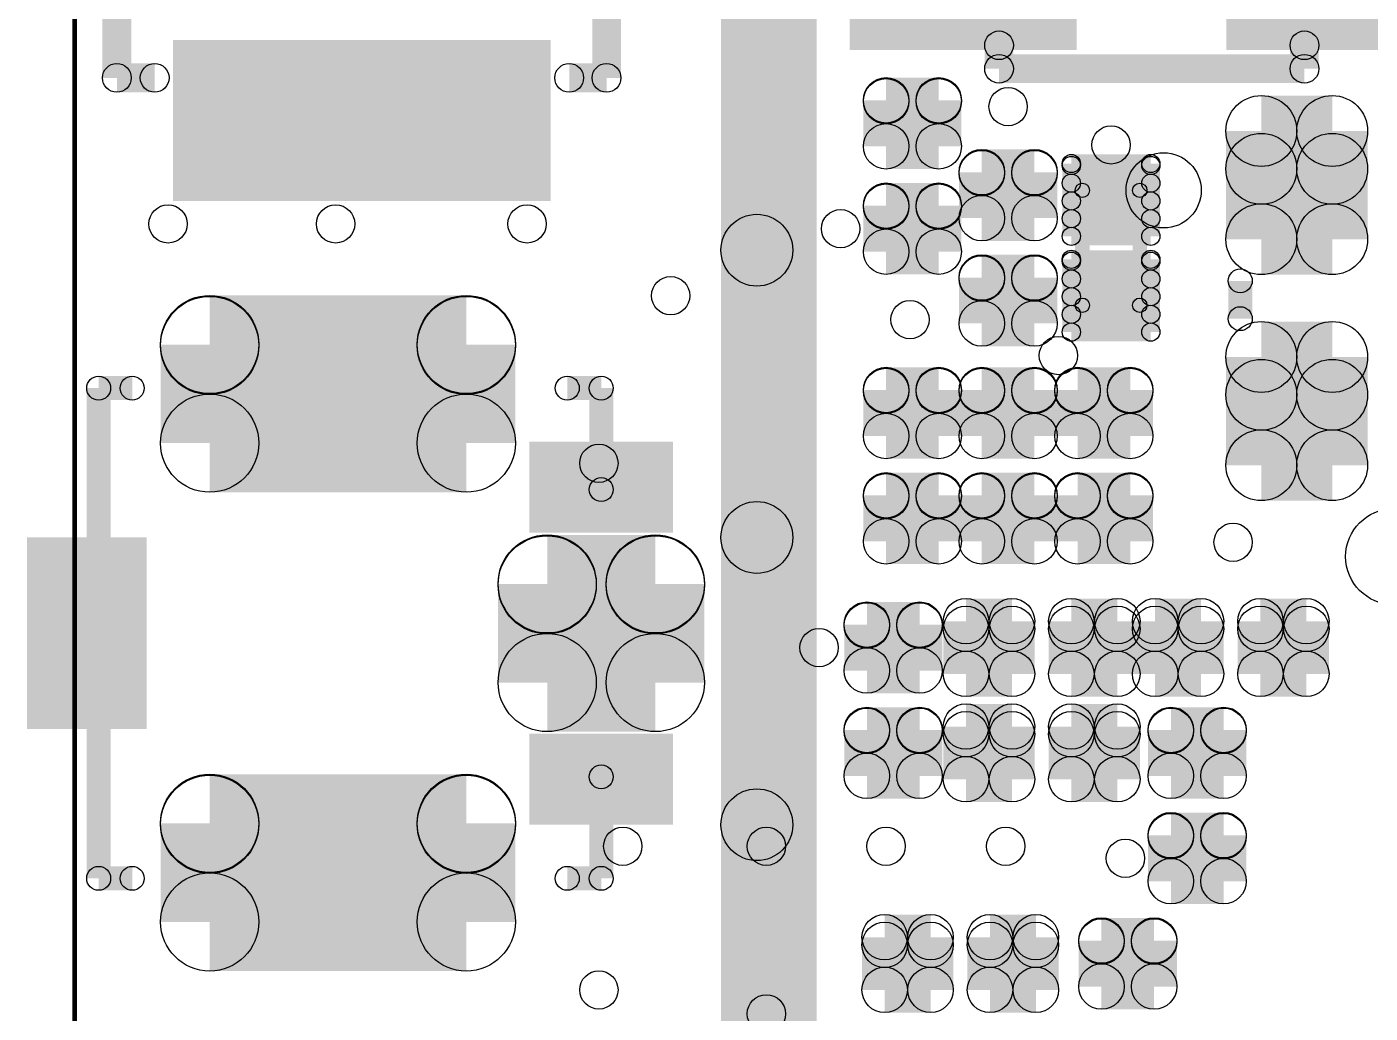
# Model space of a CAD drawing. Extents: x 0 to 123, y 0 to 26.
# Drawn here: x 2.58 to 9.71, y 11.09 to 16.32 of the extents above; entities that cross this region are included whole.
import ezdxf

# ---------------------------------------------------------------- set-up
doc = ezdxf.new("R2010")
doc.units = 0
doc.layers.get('0').update_dxf_attribs({"linetype": 'CONTINUOUS'})
for name, color, linetype in [('XIAOESP32C3_GTO', 3, 'CONTINUOUS'), ('XIAOESP32C3_GTS', 10, 'CONTINUOUS'), ('XIAOESP32C3_TXT', 14, 'CONTINUOUS')]:
    doc.layers.add(name, color=color, linetype=linetype)

# ---------------------------------------------------------------- blocks, each defined once
blk = doc.blocks.new('ROUND_5')
blk.add_circle((0, 0), 0.254)
blk = doc.blocks.new('ROUND_49')
blk.add_circle((0, 0), 0.1994)
blk = doc.blocks.new('RECTANGLE_50')
blk.add_solid([(0.3175, 0.508), (0.3175, -0.508), (-0.3175, 0.508), (-0.3175, -0.508)])
blk = doc.blocks.new('RECTANGLE_51')
blk.add_solid([(0.381, 0.2413), (0.381, -0.2413), (-0.381, 0.2413), (-0.381, -0.2413)])
blk = doc.blocks.new('ROUND_12')
blk.add_circle((0, 0), 0.0762)
blk = doc.blocks.new('ROUND_14')
blk.add_circle((0, 0), 0.0635)
blk = doc.blocks.new('ROUND_39')
blk.add_circle((0, 0), 0.0381)
blk = doc.blocks.new('RECTANGLE_67')
blk.add_solid([(1.00203, 0.42672), (1.00203, -0.42672), (-1.00203, 0.42672), (-1.00203, -0.42672)])
blk = doc.blocks.new('RECTANGLE_68')
blk.add_solid([(0.60198, 0.40132), (0.60198, -0.40132), (-0.60198, 0.40132), (-0.60198, -0.40132)])
blk = doc.blocks.new('ROUND_53')
blk.add_circle((0, 0), 0.1905)
blk = doc.blocks.new('ROUND_54')
blk.add_circle((0, 0), 0.1206)
blk = doc.blocks.new('ROUND_58')
blk.add_circle((0, 0), 0.0483)
blk = doc.blocks.new('ROUND_61')
blk.add_circle((0, 0), 0.188)
blk = doc.blocks.new('ROUND_62')
blk.add_circle((0, 0), 0.2604)
blk = doc.blocks.new('ROUND_24')
blk.add_circle((0, 0), 0.1016)

msp = doc.modelspace()

# ---------------------------------------------------------------- linework, layer by layer
at = {"layer": 'XIAOESP32C3_GTO'}
for points, const_width in [([(2.83718, 20.08886), (2.83718, 6.11886)], 0.0254), ([(6.52018, 6.88086), (6.52018, 19.32686)], 0.508), ([(3.0607, 16.05026), (3.0607, 19.05)], 0.1524), ([(5.65912, 19.05), (5.65912, 16.05026)], 0.1524), ([(7.74192, 16.09852), (7.74192, 16.22298)], 0.1524), ([(9.36244, 16.22298), (9.36244, 16.09852)], 0.1524), ([(3.26136, 16.05026), (3.0607, 16.05026)], 0.1524), ([(5.65912, 16.05026), (5.461, 16.05026)], 0.1524), ([(9.36244, 16.09852), (7.74192, 16.09852)], 0.1524), ([(8.18388, 15.45336), (8.48868, 15.45336)], 0.0762), ([(8.18388, 14.84376), (8.18388, 15.45336)], 0.0762), ([(8.48868, 15.45336), (8.48868, 14.84376)], 0.0762), ([(9.02208, 14.77264), (9.02208, 14.9733)], 0.127), ([(8.48868, 14.84376), (8.18388, 14.84376)], 0.0762), ([(3.14198, 14.40434), (2.96418, 14.40434)], 0.127), ([(2.96418, 14.40434), (2.96418, 11.80338)], 0.127), ([(5.63118, 14.40434), (5.45084, 14.40434)], 0.127), ([(5.63118, 14.40434), (5.63118, 13.86586)], 0.127), ([(5.63118, 11.80338), (5.63118, 12.34186)], 0.127), ([(2.96418, 11.80338), (3.14198, 11.80338)], 0.127), ([(5.45084, 11.80338), (5.63118, 11.80338)], 0.127)]:
    msp.add_lwpolyline(points, dxfattribs=dict(at, const_width=const_width))
at = {"layer": 'XIAOESP32C3_GTS'}
for points, const_width in [([(2.83718, 20.08886), (2.83718, 6.11886)], 0.0254), ([(7.14248, 15.93088), (7.14248, 15.68704)], 0.2413), ([(7.14248, 15.93088), (7.42188, 15.93088)], 0.2413), ([(7.14248, 15.9258), (7.42188, 15.9258)], 0.2413), ([(7.42188, 15.93088), (7.42188, 15.68704)], 0.2413), ([(9.13384, 15.19428), (9.13384, 15.76832)], 0.37592), ([(9.13384, 15.76832), (9.50976, 15.76832)], 0.37592), ([(9.50976, 15.76832), (9.50976, 15.19428)], 0.37592), ([(7.42188, 15.68704), (7.14248, 15.68704)], 0.2413), ([(9.13384, 15.56766), (9.50976, 15.56766)], 0.37592), ([(7.65048, 15.54988), (7.65048, 15.30604)], 0.2413), ([(7.65048, 15.54988), (7.92988, 15.54988)], 0.2413), ([(7.65048, 15.5448), (7.92988, 15.5448)], 0.2413), ([(7.92988, 15.54988), (7.92988, 15.30604)], 0.2413), ([(8.12546, 15.5956), (8.12546, 15.20952)], 0.09652), ([(8.12546, 15.5956), (8.5471, 15.5956)], 0.09652), ([(8.5471, 15.58544), (8.12546, 15.58544)], 0.09652), ([(8.5471, 15.5956), (8.5471, 15.20952)], 0.09652), ([(8.12546, 15.49146), (8.5471, 15.49146)], 0.09652), ([(7.14248, 15.37208), (7.14248, 15.12824)], 0.2413), ([(7.14248, 15.37208), (7.42188, 15.37208)], 0.2413), ([(7.14248, 15.367), (7.42188, 15.367)], 0.2413), ([(7.42188, 15.37208), (7.42188, 15.12824)], 0.2413), ([(7.92988, 15.30604), (7.65048, 15.30604)], 0.2413), ([(8.5471, 15.39748), (8.12546, 15.39748)], 0.09652), ([(6.45668, 15.13586), (6.45668, 13.61186)], 0.381), ([(8.12546, 15.3035), (8.5471, 15.3035)], 0.09652), ([(9.50976, 15.19428), (9.13384, 15.19428)], 0.37592), ([(8.5471, 15.20952), (8.12546, 15.20952)], 0.09652), ([(7.42188, 15.12824), (7.14248, 15.12824)], 0.2413), ([(7.65048, 14.99108), (7.65048, 14.74724)], 0.2413), ([(7.65048, 14.99108), (7.92988, 14.99108)], 0.2413), ([(7.92988, 14.99108), (7.92988, 14.74724)], 0.2413), ([(8.12546, 15.0876), (8.12546, 14.70152)], 0.09652), ([(8.12546, 15.0876), (8.5471, 15.0876)], 0.09652), ([(8.5471, 15.07744), (8.12546, 15.07744)], 0.09652), ([(8.5471, 15.0876), (8.5471, 14.70152)], 0.09652), ([(7.65048, 14.986), (7.92988, 14.986)], 0.2413), ([(8.12546, 14.98346), (8.5471, 14.98346)], 0.09652), ([(8.5471, 14.88948), (8.12546, 14.88948)], 0.09652), ([(4.9149, 14.63548), (3.55346, 14.63548)], 0.5207), ([(3.55346, 14.11224), (3.55346, 14.63548)], 0.5207), ([(3.55346, 14.6304), (4.9149, 14.6304)], 0.5207), ([(4.9149, 14.63548), (4.9149, 14.11224)], 0.5207), ([(7.92988, 14.74724), (7.65048, 14.74724)], 0.2413), ([(8.12546, 14.7955), (8.5471, 14.7955)], 0.09652), ([(9.13384, 14.56944), (9.13384, 13.9954)], 0.37592), ([(9.13384, 14.56944), (9.50976, 14.56944)], 0.37592), ([(9.50976, 14.56944), (9.50976, 13.9954)], 0.37592), ([(8.5471, 14.70152), (8.12546, 14.70152)], 0.09652), ([(9.13384, 14.36878), (9.50976, 14.36878)], 0.37592), ([(7.14248, 14.39418), (7.14248, 14.15034)], 0.2413), ([(7.14248, 14.39418), (7.42188, 14.39418)], 0.2413), ([(7.14248, 14.3891), (7.42188, 14.3891)], 0.2413), ([(7.42188, 14.39418), (7.42188, 14.15034)], 0.2413), ([(7.65048, 14.39418), (7.65048, 14.15034)], 0.2413), ([(7.65048, 14.39418), (7.92988, 14.39418)], 0.2413), ([(7.65048, 14.3891), (7.92988, 14.3891)], 0.2413), ([(7.92988, 14.39418), (7.92988, 14.15034)], 0.2413), ([(8.15848, 14.39418), (8.15848, 14.15034)], 0.2413), ([(8.15848, 14.39418), (8.43788, 14.39418)], 0.2413), ([(8.15848, 14.3891), (8.43788, 14.3891)], 0.2413), ([(8.43788, 14.39418), (8.43788, 14.15034)], 0.2413), ([(4.9149, 14.11224), (3.55346, 14.11224)], 0.5207), ([(7.42188, 14.15034), (7.14248, 14.15034)], 0.2413), ([(7.92988, 14.15034), (7.65048, 14.15034)], 0.2413), ([(8.43788, 14.15034), (8.15848, 14.15034)], 0.2413), ([(9.50976, 13.9954), (9.13384, 13.9954)], 0.37592), ([(7.14248, 13.83538), (7.14248, 13.59154)], 0.2413), ([(7.14248, 13.83538), (7.42188, 13.83538)], 0.2413), ([(7.14248, 13.8303), (7.42188, 13.8303)], 0.2413), ([(7.42188, 13.83538), (7.42188, 13.59154)], 0.2413), ([(7.65048, 13.83538), (7.65048, 13.59154)], 0.2413), ([(7.65048, 13.83538), (7.92988, 13.83538)], 0.2413), ([(7.65048, 13.8303), (7.92988, 13.8303)], 0.2413), ([(7.92988, 13.83538), (7.92988, 13.59154)], 0.2413), ([(8.15848, 13.83538), (8.15848, 13.59154)], 0.2413), ([(8.15848, 13.83538), (8.43788, 13.83538)], 0.2413), ([(8.15848, 13.8303), (8.43788, 13.8303)], 0.2413), ([(8.43788, 13.83538), (8.43788, 13.59154)], 0.2413), ([(7.42188, 13.59154), (7.14248, 13.59154)], 0.2413), ([(7.92988, 13.59154), (7.65048, 13.59154)], 0.2413), ([(8.43788, 13.59154), (8.15848, 13.59154)], 0.2413), ([(5.34416, 12.84224), (5.34416, 13.36548)], 0.5207), ([(5.34416, 13.36548), (5.9182, 13.36548)], 0.5207), ([(5.9182, 13.3604), (5.34416, 13.3604)], 0.5207), ([(5.9182, 13.36548), (5.9182, 12.84224)], 0.5207), ([(7.04088, 13.14958), (7.04088, 12.90574)], 0.2413), ([(7.04088, 13.14958), (7.32028, 13.14958)], 0.2413), ([(7.04088, 13.1445), (7.32028, 13.1445)], 0.2413), ([(7.32028, 13.14958), (7.32028, 12.90574)], 0.2413), ([(7.8105, 13.16736), (7.56666, 13.16736)], 0.2413), ([(7.56666, 12.88796), (7.56666, 13.16736)], 0.2413), ([(7.8105, 13.16736), (7.8105, 12.88796)], 0.2413), ([(8.3693, 13.16736), (8.12546, 13.16736)], 0.2413), ([(8.12546, 12.88796), (8.12546, 13.16736)], 0.2413), ([(8.3693, 13.16736), (8.3693, 12.88796)], 0.2413), ([(8.56996, 13.16736), (8.8138, 13.16736)], 0.2413), ([(8.56996, 12.88796), (8.56996, 13.16736)], 0.2413), ([(8.8138, 13.16736), (8.8138, 12.88796)], 0.2413), ([(9.12876, 13.16736), (9.3726, 13.16736)], 0.2413), ([(9.12876, 12.88796), (9.12876, 13.16736)], 0.2413), ([(9.3726, 13.16736), (9.3726, 12.88796)], 0.2413), ([(7.56666, 13.12672), (7.8105, 13.12672)], 0.2413), ([(8.12546, 13.12672), (8.3693, 13.12672)], 0.2413), ([(8.56996, 13.12672), (8.8138, 13.12672)], 0.2413), ([(9.12876, 13.12672), (9.3726, 13.12672)], 0.2413), ([(5.34416, 12.84224), (5.9182, 12.84224)], 0.5207), ([(7.32028, 12.90574), (7.04088, 12.90574)], 0.2413), ([(7.8105, 12.88796), (7.56666, 12.88796)], 0.2413), ([(8.3693, 12.88796), (8.12546, 12.88796)], 0.2413), ([(8.8138, 12.88796), (8.56996, 12.88796)], 0.2413), ([(9.3726, 12.88796), (9.12876, 12.88796)], 0.2413), ([(7.04088, 12.59078), (7.04088, 12.34694)], 0.2413), ([(7.04088, 12.59078), (7.32028, 12.59078)], 0.2413), ([(7.04088, 12.5857), (7.32028, 12.5857)], 0.2413), ([(7.32028, 12.59078), (7.32028, 12.34694)], 0.2413), ([(7.56666, 12.32916), (7.56666, 12.60856)], 0.2413), ([(7.56666, 12.60856), (7.8105, 12.60856)], 0.2413), ([(7.8105, 12.56792), (7.56666, 12.56792)], 0.2413), ([(7.8105, 12.60856), (7.8105, 12.32916)], 0.2413), ([(8.12546, 12.32916), (8.12546, 12.60856)], 0.2413), ([(8.12546, 12.60856), (8.3693, 12.60856)], 0.2413), ([(8.3693, 12.56792), (8.12546, 12.56792)], 0.2413), ([(8.3693, 12.60856), (8.3693, 12.32916)], 0.2413), ([(8.65378, 12.34694), (8.65378, 12.59078)], 0.2413), ([(8.65378, 12.59078), (8.93318, 12.59078)], 0.2413), ([(8.93318, 12.5857), (8.65378, 12.5857)], 0.2413), ([(8.93318, 12.59078), (8.93318, 12.34694)], 0.2413), ([(7.32028, 12.34694), (7.04088, 12.34694)], 0.2413), ([(7.56666, 12.32916), (7.8105, 12.32916)], 0.2413), ([(8.12546, 12.32916), (8.3693, 12.32916)], 0.2413), ([(8.93318, 12.34694), (8.65378, 12.34694)], 0.2413), ([(4.9149, 12.09548), (3.55346, 12.09548)], 0.5207), ([(3.55346, 11.57224), (3.55346, 12.09548)], 0.5207), ([(3.55346, 12.0904), (4.9149, 12.0904)], 0.5207), ([(4.9149, 12.09548), (4.9149, 11.57224)], 0.5207), ([(6.45668, 12.08786), (6.45668, 8.15086)], 0.381), ([(8.65378, 11.78814), (8.65378, 12.03198)], 0.2413), ([(8.65378, 12.03198), (8.93318, 12.03198)], 0.2413), ([(8.93318, 12.0269), (8.65378, 12.0269)], 0.2413), ([(8.93318, 12.03198), (8.93318, 11.78814)], 0.2413), ([(8.93318, 11.78814), (8.65378, 11.78814)], 0.2413), ([(4.9149, 11.57224), (3.55346, 11.57224)], 0.5207), ([(7.13486, 11.21156), (7.13486, 11.49096)], 0.2413), ([(7.13486, 11.49096), (7.3787, 11.49096)], 0.2413), ([(7.3787, 11.45032), (7.13486, 11.45032)], 0.2413), ([(7.3787, 11.49096), (7.3787, 11.21156)], 0.2413), ([(7.69366, 11.21156), (7.69366, 11.49096)], 0.2413), ([(7.69366, 11.49096), (7.9375, 11.49096)], 0.2413), ([(7.9375, 11.45032), (7.69366, 11.45032)], 0.2413), ([(7.9375, 11.49096), (7.9375, 11.21156)], 0.2413), ([(8.28548, 11.22934), (8.28548, 11.47318)], 0.2413), ([(8.28548, 11.47318), (8.56488, 11.47318)], 0.2413), ([(8.56488, 11.4681), (8.28548, 11.4681)], 0.2413), ([(8.56488, 11.47318), (8.56488, 11.22934)], 0.2413), ([(8.56488, 11.22934), (8.28548, 11.22934)], 0.2413), ([(7.3787, 11.21156), (7.13486, 11.21156)], 0.2413), ([(7.9375, 11.21156), (7.69366, 11.21156)], 0.2413)]:
    msp.add_lwpolyline(points, dxfattribs=dict(at, const_width=const_width))

# ---------------------------------------------------------------- block references
at = {"layer": 'XIAOESP32C3_GTO'}
for name, p in [('ROUND_12', (7.74192, 16.22298)), ('ROUND_12', (9.36244, 16.22298)), ('ROUND_12', (3.0607, 16.05026)), ('ROUND_12', (3.26136, 16.05026)), ('ROUND_12', (5.461, 16.05026)), ('ROUND_12', (5.65912, 16.05026)), ('ROUND_12', (7.74192, 16.09852)), ('ROUND_12', (9.36244, 16.09852)), ('ROUND_49', (8.61568, 15.45336)), ('ROUND_39', (8.18388, 15.45336)), ('ROUND_39', (8.18388, 15.45336)), ('ROUND_39', (8.48868, 15.45336)), ('ROUND_14', (9.02208, 14.9733)), ('ROUND_39', (8.18388, 14.84376)), ('ROUND_39', (8.48868, 14.84376)), ('ROUND_14', (9.02208, 14.77264)), ('ROUND_14', (2.96418, 14.40434)), ('ROUND_14', (3.14198, 14.40434)), ('ROUND_14', (5.45084, 14.40434)), ('ROUND_14', (5.63118, 14.40434)), ('ROUND_14', (5.63118, 14.40434)), ('RECTANGLE_51', (5.63118, 13.87856)), ('ROUND_14', (5.63118, 13.86586)), ('ROUND_5', (9.83488, 13.51026)), ('RECTANGLE_50', (2.90068, 13.10386)), ('RECTANGLE_51', (5.63118, 12.32916)), ('ROUND_14', (5.63118, 12.34186)), ('ROUND_14', (2.96418, 11.80338)), ('ROUND_14', (3.14198, 11.80338)), ('ROUND_14', (5.45084, 11.80338)), ('ROUND_14', (5.63118, 11.80338))]:
    msp.add_blockref(name, p, dxfattribs=at)
at = {"layer": 'XIAOESP32C3_GTS'}
for name, p in [('RECTANGLE_68', (7.55142, 16.5989)), ('RECTANGLE_68', (9.5504, 16.5989)), ('RECTANGLE_67', (4.36118, 15.8242)), ('ROUND_54', (7.14248, 15.93088)), ('ROUND_54', (7.14248, 15.93088)), ('ROUND_54', (7.14248, 15.9258)), ('ROUND_54', (7.42188, 15.93088)), ('ROUND_54', (7.42188, 15.9258)), ('ROUND_61', (9.13384, 15.76832)), ('ROUND_61', (9.50976, 15.76832)), ('ROUND_54', (7.14248, 15.68704)), ('ROUND_54', (7.14248, 15.68704)), ('ROUND_54', (7.42188, 15.68704)), ('ROUND_61', (9.13384, 15.56766)), ('ROUND_61', (9.50976, 15.56766)), ('ROUND_54', (7.65048, 15.54988)), ('ROUND_54', (7.65048, 15.54988)), ('ROUND_54', (7.65048, 15.5448)), ('ROUND_54', (7.92988, 15.54988)), ('ROUND_54', (7.92988, 15.5448)), ('ROUND_58', (8.12546, 15.5956)), ('ROUND_58', (8.12546, 15.5956)), ('ROUND_58', (8.12546, 15.58544)), ('ROUND_58', (8.5471, 15.5956)), ('ROUND_58', (8.5471, 15.58544)), ('ROUND_58', (8.12546, 15.49146)), ('ROUND_58', (8.5471, 15.49146)), ('ROUND_54', (7.14248, 15.37208)), ('ROUND_54', (7.14248, 15.37208)), ('ROUND_54', (7.14248, 15.367)), ('ROUND_54', (7.42188, 15.37208)), ('ROUND_54', (7.42188, 15.367)), ('ROUND_54', (7.65048, 15.30604)), ('ROUND_54', (7.65048, 15.30604)), ('ROUND_54', (7.92988, 15.30604)), ('ROUND_58', (8.12546, 15.39748)), ('ROUND_58', (8.5471, 15.39748)), ('ROUND_53', (6.45668, 15.13586)), ('ROUND_58', (8.12546, 15.3035)), ('ROUND_58', (8.5471, 15.3035)), ('ROUND_61', (9.13384, 15.19428)), ('ROUND_61', (9.13384, 15.19428)), ('ROUND_61', (9.50976, 15.19428)), ('ROUND_58', (8.12546, 15.20952)), ('ROUND_58', (8.12546, 15.20952)), ('ROUND_58', (8.5471, 15.20952)), ('ROUND_54', (7.14248, 15.12824)), ('ROUND_54', (7.14248, 15.12824)), ('ROUND_54', (7.42188, 15.12824)), ('ROUND_54', (7.65048, 14.99108)), ('ROUND_54', (7.65048, 14.99108)), ('ROUND_54', (7.92988, 14.99108)), ('ROUND_58', (8.12546, 15.0876)), ('ROUND_58', (8.12546, 15.0876)), ('ROUND_58', (8.12546, 15.07744)), ('ROUND_58', (8.5471, 15.0876)), ('ROUND_58', (8.5471, 15.07744)), ('ROUND_54', (7.65048, 14.986)), ('ROUND_54', (7.92988, 14.986)), ('ROUND_58', (8.12546, 14.98346)), ('ROUND_58', (8.5471, 14.98346)), ('ROUND_58', (8.12546, 14.88948)), ('ROUND_58', (8.5471, 14.88948)), ('ROUND_62', (3.55346, 14.63548)), ('ROUND_62', (3.55346, 14.63548)), ('ROUND_62', (3.55346, 14.6304)), ('ROUND_62', (4.9149, 14.63548)), ('ROUND_62', (4.9149, 14.63548)), ('ROUND_62', (4.9149, 14.6304)), ('ROUND_54', (7.65048, 14.74724)), ('ROUND_54', (7.65048, 14.74724)), ('ROUND_54', (7.92988, 14.74724)), ('ROUND_58', (8.12546, 14.7955)), ('ROUND_58', (8.5471, 14.7955)), ('ROUND_61', (9.13384, 14.56944)), ('ROUND_61', (9.13384, 14.56944)), ('ROUND_61', (9.50976, 14.56944)), ('ROUND_58', (8.12546, 14.70152)), ('ROUND_58', (8.12546, 14.70152)), ('ROUND_58', (8.5471, 14.70152)), ('ROUND_61', (9.13384, 14.36878)), ('ROUND_61', (9.50976, 14.36878)), ('ROUND_54', (7.14248, 14.39418)), ('ROUND_54', (7.14248, 14.39418)), ('ROUND_54', (7.14248, 14.3891)), ('ROUND_54', (7.42188, 14.39418)), ('ROUND_54', (7.42188, 14.3891)), ('ROUND_54', (7.65048, 14.39418)), ('ROUND_54', (7.65048, 14.39418)), ('ROUND_54', (7.65048, 14.3891)), ('ROUND_54', (7.92988, 14.39418)), ('ROUND_54', (7.92988, 14.3891)), ('ROUND_54', (8.15848, 14.39418)), ('ROUND_54', (8.15848, 14.39418)), ('ROUND_54', (8.15848, 14.3891)), ('ROUND_54', (8.43788, 14.39418)), ('ROUND_54', (8.43788, 14.3891)), ('ROUND_62', (3.55346, 14.11224)), ('ROUND_62', (4.9149, 14.11224)), ('ROUND_54', (7.14248, 14.15034)), ('ROUND_54', (7.14248, 14.15034)), ('ROUND_54', (7.42188, 14.15034)), ('ROUND_54', (7.65048, 14.15034)), ('ROUND_54', (7.65048, 14.15034)), ('ROUND_54', (7.92988, 14.15034)), ('ROUND_54', (8.15848, 14.15034)), ('ROUND_54', (8.15848, 14.15034)), ('ROUND_54', (8.43788, 14.15034)), ('ROUND_61', (9.13384, 13.9954)), ('ROUND_61', (9.13384, 13.9954)), ('ROUND_61', (9.50976, 13.9954)), ('ROUND_54', (7.14248, 13.83538)), ('ROUND_54', (7.14248, 13.83538)), ('ROUND_54', (7.14248, 13.8303)), ('ROUND_54', (7.42188, 13.83538)), ('ROUND_54', (7.42188, 13.8303)), ('ROUND_54', (7.65048, 13.83538)), ('ROUND_54', (7.65048, 13.83538)), ('ROUND_54', (7.65048, 13.8303)), ('ROUND_54', (7.92988, 13.83538)), ('ROUND_54', (7.92988, 13.8303)), ('ROUND_54', (8.15848, 13.83538)), ('ROUND_54', (8.15848, 13.83538)), ('ROUND_54', (8.15848, 13.8303)), ('ROUND_54', (8.43788, 13.83538)), ('ROUND_54', (8.43788, 13.8303)), ('ROUND_53', (6.45668, 13.61186)), ('ROUND_54', (7.14248, 13.59154)), ('ROUND_54', (7.14248, 13.59154)), ('ROUND_54', (7.42188, 13.59154)), ('ROUND_54', (7.65048, 13.59154)), ('ROUND_54', (7.65048, 13.59154)), ('ROUND_54', (7.92988, 13.59154)), ('ROUND_54', (8.15848, 13.59154)), ('ROUND_54', (8.15848, 13.59154)), ('ROUND_54', (8.43788, 13.59154)), ('ROUND_62', (5.34416, 13.36548)), ('ROUND_62', (5.34416, 13.3604)), ('ROUND_62', (5.9182, 13.36548)), ('ROUND_62', (5.9182, 13.3604)), ('ROUND_54', (7.04088, 13.14958)), ('ROUND_54', (7.04088, 13.14958)), ('ROUND_54', (7.04088, 13.1445)), ('ROUND_54', (7.32028, 13.14958)), ('ROUND_54', (7.32028, 13.1445)), ('ROUND_54', (7.56666, 13.16736)), ('ROUND_54', (7.56666, 13.16736)), ('ROUND_54', (7.8105, 13.16736)), ('ROUND_54', (7.8105, 13.16736)), ('ROUND_54', (8.12546, 13.16736)), ('ROUND_54', (8.12546, 13.16736)), ('ROUND_54', (8.3693, 13.16736)), ('ROUND_54', (8.3693, 13.16736)), ('ROUND_54', (8.56996, 13.16736)), ('ROUND_54', (8.56996, 13.16736)), ('ROUND_54', (8.8138, 13.16736)), ('ROUND_54', (9.12876, 13.16736)), ('ROUND_54', (9.12876, 13.16736)), ('ROUND_54', (9.3726, 13.16736)), ('ROUND_54', (7.56666, 13.12672)), ('ROUND_54', (7.8105, 13.12672)), ('ROUND_54', (8.12546, 13.12672)), ('ROUND_54', (8.3693, 13.12672)), ('ROUND_54', (8.56996, 13.12672)), ('ROUND_54', (8.8138, 13.12672)), ('ROUND_54', (9.12876, 13.12672)), ('ROUND_54', (9.3726, 13.12672)), ('ROUND_62', (5.34416, 12.84224)), ('ROUND_62', (5.34416, 12.84224)), ('ROUND_62', (5.9182, 12.84224)), ('ROUND_62', (5.9182, 12.84224)), ('ROUND_54', (7.04088, 12.90574)), ('ROUND_54', (7.04088, 12.90574)), ('ROUND_54', (7.32028, 12.90574)), ('ROUND_54', (7.56666, 12.88796)), ('ROUND_54', (7.8105, 12.88796)), ('ROUND_54', (8.12546, 12.88796)), ('ROUND_54', (8.3693, 12.88796)), ('ROUND_54', (8.56996, 12.88796)), ('ROUND_54', (8.8138, 12.88796)), ('ROUND_54', (9.12876, 12.88796)), ('ROUND_54', (9.3726, 12.88796)), ('ROUND_54', (7.04088, 12.59078)), ('ROUND_54', (7.04088, 12.59078)), ('ROUND_54', (7.04088, 12.5857)), ('ROUND_54', (7.32028, 12.59078)), ('ROUND_54', (7.32028, 12.5857)), ('ROUND_54', (7.56666, 12.60856)), ('ROUND_54', (7.56666, 12.56792)), ('ROUND_54', (7.8105, 12.60856)), ('ROUND_54', (7.8105, 12.56792)), ('ROUND_54', (8.12546, 12.60856)), ('ROUND_54', (8.12546, 12.56792)), ('ROUND_54', (8.3693, 12.60856)), ('ROUND_54', (8.3693, 12.56792)), ('ROUND_54', (8.65378, 12.59078)), ('ROUND_54', (8.65378, 12.5857)), ('ROUND_54', (8.93318, 12.59078)), ('ROUND_54', (8.93318, 12.59078)), ('ROUND_54', (8.93318, 12.5857)), ('ROUND_54', (7.04088, 12.34694)), ('ROUND_54', (7.04088, 12.34694)), ('ROUND_54', (7.32028, 12.34694)), ('ROUND_54', (7.56666, 12.32916)), ('ROUND_54', (7.56666, 12.32916)), ('ROUND_54', (7.8105, 12.32916)), ('ROUND_54', (7.8105, 12.32916)), ('ROUND_54', (8.12546, 12.32916)), ('ROUND_54', (8.12546, 12.32916)), ('ROUND_54', (8.3693, 12.32916)), ('ROUND_54', (8.3693, 12.32916)), ('ROUND_54', (8.65378, 12.34694)), ('ROUND_54', (8.93318, 12.34694)), ('ROUND_62', (3.55346, 12.09548)), ('ROUND_62', (3.55346, 12.09548)), ('ROUND_62', (3.55346, 12.0904)), ('ROUND_62', (4.9149, 12.09548)), ('ROUND_62', (4.9149, 12.09548)), ('ROUND_62', (4.9149, 12.0904)), ('ROUND_53', (6.45668, 12.08786)), ('ROUND_54', (8.65378, 12.03198)), ('ROUND_54', (8.65378, 12.0269)), ('ROUND_54', (8.93318, 12.03198)), ('ROUND_54', (8.93318, 12.03198)), ('ROUND_54', (8.93318, 12.0269)), ('ROUND_54', (8.65378, 11.78814)), ('ROUND_54', (8.93318, 11.78814)), ('ROUND_62', (3.55346, 11.57224)), ('ROUND_62', (4.9149, 11.57224)), ('ROUND_54', (7.13486, 11.49096)), ('ROUND_54', (7.13486, 11.45032)), ('ROUND_54', (7.3787, 11.49096)), ('ROUND_54', (7.3787, 11.45032)), ('ROUND_54', (7.69366, 11.49096)), ('ROUND_54', (7.69366, 11.45032)), ('ROUND_54', (7.9375, 11.49096)), ('ROUND_54', (7.9375, 11.45032)), ('ROUND_54', (8.28548, 11.47318)), ('ROUND_54', (8.28548, 11.4681)), ('ROUND_54', (8.56488, 11.47318)), ('ROUND_54', (8.56488, 11.47318)), ('ROUND_54', (8.56488, 11.4681)), ('ROUND_54', (8.28548, 11.22934)), ('ROUND_54', (8.56488, 11.22934)), ('ROUND_54', (7.13486, 11.21156)), ('ROUND_54', (7.3787, 11.21156)), ('ROUND_54', (7.3787, 11.21156)), ('ROUND_54', (7.69366, 11.21156)), ('ROUND_54', (7.9375, 11.21156)), ('ROUND_54', (7.9375, 11.21156))]:
    msp.add_blockref(name, p, dxfattribs=at)
at = {"layer": 'XIAOESP32C3_TXT'}
for p in [(7.79018, 15.89786), (8.33628, 15.69466), (3.33248, 15.27556), (4.22148, 15.27556), (5.23748, 15.27556), (6.90118, 15.25016), (5.99948, 14.89456), (7.26948, 14.76756), (8.05688, 14.57706), (5.61848, 14.00556), (8.98398, 13.58646), (6.78688, 13.02766), (5.74548, 11.97356), (6.50748, 11.97356), (7.14248, 11.97356), (7.77748, 11.97356), (8.41248, 11.91006), (5.61848, 11.21156), (6.50748, 11.08456)]:
    msp.add_blockref('ROUND_24', p, dxfattribs=at)

doc.saveas('drawing.dxf')
